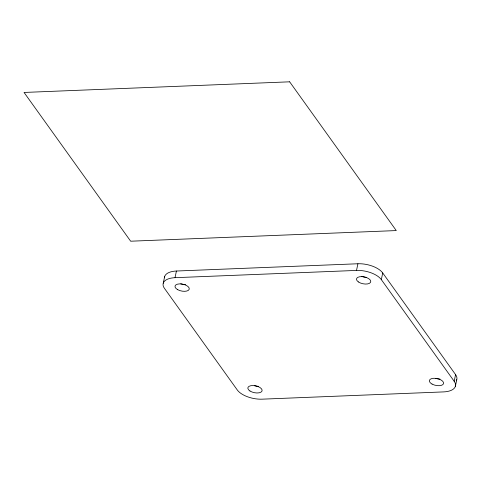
<?xml version="1.0" encoding="UTF-8"?>
<svg xmlns="http://www.w3.org/2000/svg" width="481" height="481" viewBox="0 0 481 481"><rect width="100%" height="100%" fill="white"/><g stroke="black" fill="none" stroke-linecap="round" stroke-linejoin="round"><path stroke-width="0.72" d="M163.245 283.261L164.634 276.599M455.579 374.615L454.184 381.277A19.396 9.313 11.8 0 1 443.59 391.901L262.091 399.17A19.396 9.313 11.8 0 1 237.277 389.965L164.424 288.317A19.396 9.313 11.8 0 1 175.024 277.687L176.419 271.025L357.912 263.762A19.396 9.313 11.8 0 1 382.726 272.967L455.579 374.615A19.396 9.313 11.8 0 1 456.247 380.802M175.024 277.687L356.517 270.424L357.912 263.762M454.184 381.277L381.331 279.629L382.726 272.967M455.369 386.333L456.758 379.671M164.448 277.808A19.396 9.313 11.8 0 1 176.419 271.025M366.63 277.393A7.275 3.493 11.8 0 1 361.772 276.322M439.947 379.052A7.275 3.493 11.8 0 1 435.642 378.343M258.321 386.321A7.275 3.493 11.8 0 1 254.623 385.756M185.6 284.674A7.275 3.493 11.8 0 1 180.712 283.766M356.517 270.424A19.396 9.313 11.8 0 1 381.331 279.629M289.652 81.818L24.05 92.454L130.664 241.209L396.266 230.573L289.652 81.818M358.393 281.926A7.275 3.493 11.8 0 0 370.466 282.467A7.275 3.493 11.8 0 0 362.013 276.623A7.275 3.493 11.8 0 0 358.393 281.926M432.064 384.078A7.275 3.493 11.8 0 0 443.56 383.616A7.275 3.493 11.8 0 0 433.814 378.27A7.275 3.493 11.8 0 0 432.064 384.078M249.994 391.005A7.275 3.493 11.8 0 0 261.923 391.227A7.275 3.493 11.8 0 0 253.042 385.528A7.275 3.493 11.8 0 0 249.994 391.005M177.717 289.694A7.275 3.493 11.8 0 0 189.213 289.237A7.275 3.493 11.8 0 0 179.467 283.886A7.275 3.493 11.8 0 0 177.717 289.694"/></g></svg>
